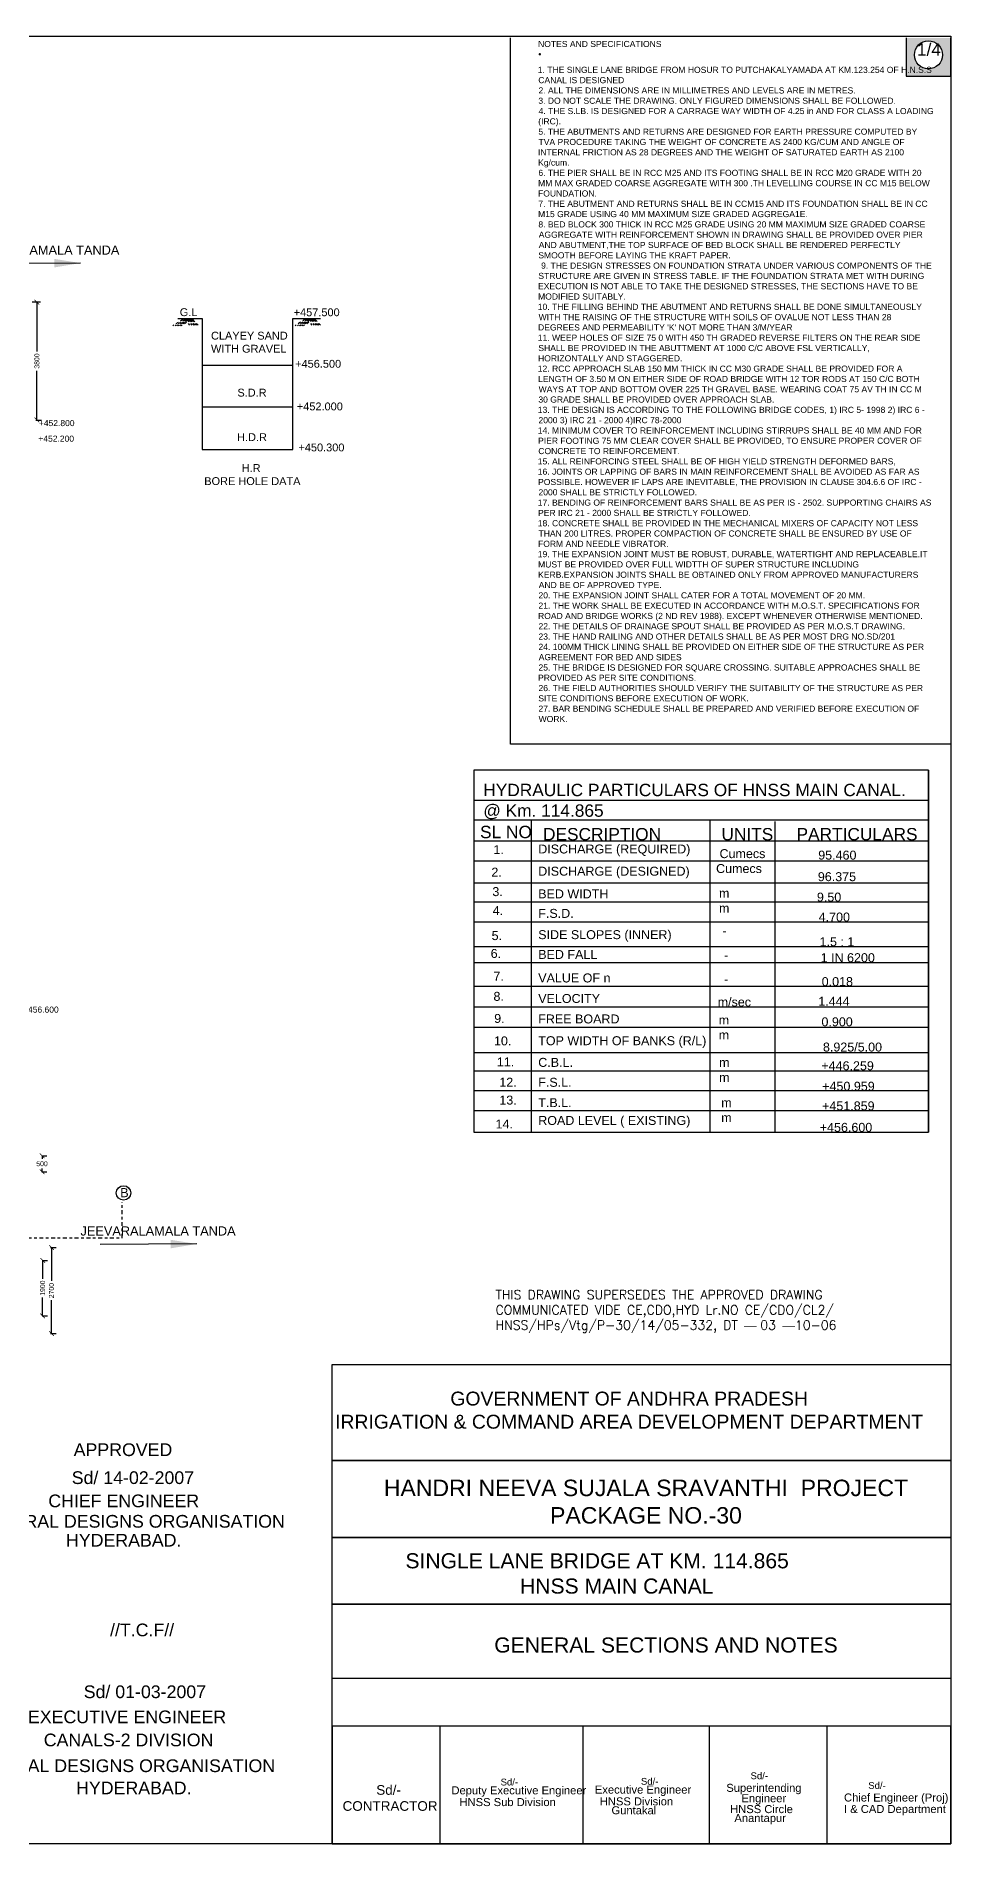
# Model space of a CAD drawing. Header units: inches. Extents: x 450 to 17534, y 459 to 10656.
# Drawn here: x 660.7 to 695.7, y 459 to 528.1 of the extents above; entities that cross this region are included whole.
import ezdxf

# ---------------------------------------------------------------- set-up
doc = ezdxf.new("R2010")
doc.units = ezdxf.units.IN
doc.header["$LTSCALE"] = 15
doc.header["$MEASUREMENT"] = 0
doc.linetypes.add('DASHDOT', pattern=[1, 0.5, -0.25, 0, -0.25])
doc.linetypes.add('HIDDEN', pattern=[9.525, 6.35, -3.175])
for name, color, linetype in [('DIMENSION', 255, 'Continuous'), ('DRAWING', 7, 'Continuous'), ('HATCH', 7, 'Continuous'), ('TEXT', 255, 'Continuous')]:
    doc.layers.add(name, color=color, linetype=linetype)
doc.styles.add('section', font='complex.shx', dxfattribs={"height": 2})
doc.styles.get("Standard").update_dxf_attribs({"font": 'arial.ttf'})
doc.styles.add('TIMES NEW ROMAN', font='times.ttf')
doc.dimstyles.new('dig', dxfattribs={"dimtxt": 0.1875, "dimasz": 0.18, "dimexe": 0.18, "dimexo": 0.0625, "dimgap": 0.09, "dimtad": 0, "dimtih": 1, "dimtoh": 1, "dimdec": 4, "dimzin": 0, "dimdsep": 46, "dimtxsty": 'Standard', "dimblk": 'ARCHTICK', "dimcen": 0.09, "dimadec": 0, "dimazin": 0, "dimtfac": 1, "dimtdec": 4, "dimtofl": 0, "dimtmove": 0, "dimatfit": 3, "dimldrblk": 'ARCHTICK', "dimfxl": 1, "dimtolj": 1, "dimtzin": 0, "dimarcsym": 0})
doc.dimstyles.new('ISO-25', dxfattribs={"dimtxt": 0.636364, "dimasz": 1, "dimexe": 1.25, "dimexo": 0.625, "dimtad": 0, "dimtih": 1, "dimtoh": 1, "dimlfac": 100, "dimtxsty": 'TIMES NEW ROMAN', "dimcen": 2.5, "dimadec": 0, "dimazin": 0, "dimtfac": 1, "dimtmove": 0, "dimatfit": 3, "dimfxl": 1, "dimarcsym": 0})

# ---------------------------------------------------------------- blocks, each defined once
blk = doc.blocks.new('_ArchTick')
at = {"color": 0, "linetype": 'ByBlock', "const_width": 0.15}
blk.add_lwpolyline([(-0.5, -0.5), (0.5, 0.5)], dxfattribs=at)
blk = doc.blocks.new('*D45')
at = {"layer": 'Defpoints', "color": 0, "ltscale": 0.02, "transparency": 16777216}
for p in [(660.733, 517.979), (660.93, 517.979), (660.628, 513.469)]:
    blk.add_point(p, dxfattribs=at)
at = {"layer": 'HATCH', "color": 0, "lineweight": -2, "ltscale": 0.02, "transparency": 16777216}
for p, q in [((660.868, 517.979), (660.553, 517.979)), ((660.733, 517.979), (660.733, 516.093)), ((660.733, 513.469), (660.733, 515.354)), ((660.69, 513.469), (660.913, 513.469))]:
    blk.add_line(p, q, dxfattribs=at)
at = {"layer": 'HATCH', "color": 0, "lineweight": -2, "ltscale": 0.02, "transparency": 16777216, "xscale": 0.18, "yscale": 0.18, "zscale": 0.18}
for p, rotation in [((660.733, 517.979), 90), ((660.733, 513.469), 270)]:
    blk.add_blockref('_ArchTick', p, dxfattribs=dict(at, rotation=rotation))
at = {"layer": 'HATCH', "color": 0, "ltscale": 0.02, "transparency": 16777216, "insert": (660.733, 515.724), "char_height": 0.1875, "attachment_point": 5, "rotation": 90}
blk.add_mtext('\\A1;3800', dxfattribs=at)
blk = doc.blocks.new('*D122')
at = {"layer": 'Defpoints', "color": 0, "ltscale": 0.02, "transparency": 16777216}
for p in [(660.862, 485.332), (660.862, 484.723), (660.928, 484.723)]:
    blk.add_point(p, dxfattribs=at)
at = {"layer": 'HATCH', "color": 0, "lineweight": -2, "ltscale": 0.02, "transparency": 16777216}
for p, q in [((660.925, 485.332), (661.108, 485.332)), ((660.928, 485.332), (660.928, 485.213)), ((660.925, 484.723), (661.108, 484.723)), ((660.928, 484.723), (660.928, 484.842))]:
    blk.add_line(p, q, dxfattribs=at)
at = {"layer": 'HATCH', "color": 0, "lineweight": -2, "ltscale": 0.02, "transparency": 16777216, "xscale": 0.18, "yscale": 0.18, "zscale": 0.18}
for p, rotation in [((660.928, 485.332), 90), ((660.928, 484.723), 270)]:
    blk.add_blockref('_ArchTick', p, dxfattribs=dict(at, rotation=rotation))
at = {"layer": 'HATCH', "color": 0, "ltscale": 0.02, "transparency": 16777216, "insert": (660.928, 485.028), "char_height": 0.1875, "attachment_point": 5}
blk.add_mtext('\\A1;500', dxfattribs=at)
blk = doc.blocks.new('*D136')
at = {"layer": 'Defpoints', "color": 0, "ltscale": 0.02, "transparency": 16777216}
for p in [(660.868, 481.333), (660.868, 479.211), (660.952, 479.211)]:
    blk.add_point(p, dxfattribs=at)
at = {"layer": 'HATCH', "color": 0, "lineweight": -2, "ltscale": 0.02, "transparency": 16777216}
for p, q in [((660.93, 481.333), (661.132, 481.333)), ((660.952, 481.333), (660.952, 480.633)), ((660.952, 479.211), (660.952, 479.911)), ((660.93, 479.211), (661.132, 479.211))]:
    blk.add_line(p, q, dxfattribs=at)
at = {"layer": 'HATCH', "color": 0, "lineweight": -2, "ltscale": 0.02, "transparency": 16777216, "xscale": 0.18, "yscale": 0.18, "zscale": 0.18}
for p, rotation in [((660.952, 481.333), 90), ((660.952, 479.211), 270)]:
    blk.add_blockref('_ArchTick', p, dxfattribs=dict(at, rotation=rotation))
at = {"layer": 'HATCH', "color": 0, "ltscale": 0.02, "transparency": 16777216, "insert": (660.952, 480.272), "char_height": 0.1875, "attachment_point": 5, "rotation": 90}
blk.add_mtext('\\A1;1900', dxfattribs=at)
blk = doc.blocks.new('*D137')
at = {"layer": 'Defpoints', "color": 0, "ltscale": 0.02, "transparency": 16777216}
for p in [(661.185, 481.823), (661.185, 478.535), (661.29, 478.535)]:
    blk.add_point(p, dxfattribs=at)
at = {"layer": 'HATCH', "color": 0, "lineweight": -2, "ltscale": 0.02, "transparency": 16777216}
for p, q in [((661.247, 481.823), (661.47, 481.823)), ((661.29, 481.823), (661.29, 480.551)), ((661.29, 478.535), (661.29, 479.808)), ((661.247, 478.535), (661.47, 478.535))]:
    blk.add_line(p, q, dxfattribs=at)
at = {"layer": 'HATCH', "color": 0, "lineweight": -2, "ltscale": 0.02, "transparency": 16777216, "xscale": 0.18, "yscale": 0.18, "zscale": 0.18}
for p, rotation in [((661.29, 481.823), 90), ((661.29, 478.535), 270)]:
    blk.add_blockref('_ArchTick', p, dxfattribs=dict(at, rotation=rotation))
at = {"layer": 'HATCH', "color": 0, "ltscale": 0.02, "transparency": 16777216, "insert": (661.29, 480.179), "char_height": 0.1875, "attachment_point": 5, "rotation": 90}
blk.add_mtext('\\A1;2700', dxfattribs=at)

msp = doc.modelspace()

# ---------------------------------------------------------------- hatches: boundary and pattern name
at = {"layer": 'HATCH', "ltscale": 0.02}
h = msp.add_hatch(color=256, dxfattribs=at)
h.paths.add_polyline_path([(695.6838, 528.08096), (693.96927, 528.08096), (693.96927, 526.62055), (695.6838, 526.62055)])
h.paths.add_polyline_path([(695.36344, 527.43271, -1), (694.29252, 527.43271, -1)], flags=16)
h.paths.add_polyline_path([(694.26467, 527.06289), (695.42976, 527.06289), (695.42976, 527.7982), (694.26467, 527.7982)], flags=24)

# ---------------------------------------------------------------- linework, layer by layer
at = {"layer": 'DIMENSION', "ltscale": 0.02}
for p, q in [((678.8463, 501.06813), (678.8463, 528.08096)), ((695.6838, 528.08096), (695.6838, 501.06813)), ((695.6838, 501.06813), (678.8463, 501.06813))]:
    msp.add_line(p, q, dxfattribs=at)
at = {"layer": 'DIMENSION', "linetype": 'DASHDOT', "ltscale": 0.02}
for points in [[(666.34448, 517.33633), (665.92474, 517.06588)], [(666.43427, 517.33633), (666.01452, 517.06588)], [(666.5061, 517.33633), (666.08635, 517.06588)], [(666.55525, 517.33633), (666.13551, 517.06588)], [(666.61196, 517.33633), (666.19222, 517.06588)], [(666.66867, 517.33633), (666.24893, 517.06588)], [(666.34448, 517.33633), (666.57092, 517.09755)], [(666.43427, 517.33633), (666.6607, 517.09755)], [(666.5061, 517.33633), (666.73253, 517.09755)], [(666.55525, 517.33633), (666.78169, 517.09755)], [(666.61196, 517.33633), (666.8384, 517.09755)], [(666.66867, 517.33633), (666.89511, 517.09755)], [(671.0235, 517.34061), (670.60375, 517.07016)], [(671.11328, 517.34061), (670.69354, 517.07016)], [(671.18511, 517.34061), (670.76537, 517.07016)], [(671.23426, 517.34061), (670.81452, 517.07016)], [(671.29098, 517.34061), (670.87124, 517.07016)], [(671.34769, 517.34061), (670.92794, 517.07016)], [(671.0235, 517.34061), (671.24993, 517.10183)], [(671.11328, 517.34061), (671.33972, 517.10183)], [(671.18511, 517.34061), (671.41155, 517.10183)], [(671.23426, 517.34061), (671.4607, 517.10183)], [(671.29098, 517.34061), (671.51742, 517.10183)], [(671.34769, 517.34061), (671.57412, 517.10183)]]:
    msp.add_lwpolyline(points, dxfattribs=at)
at = {"layer": 'DIMENSION', "ltscale": 0.02}
for points in [[(694.83428, 486.23503), (694.83428, 500.07772), (677.44453, 500.07772), (677.44453, 486.23503)], [(694.83428, 500.07772), (694.83428, 486.23503)], [(677.44453, 498.93817), (694.83428, 498.93817)], [(677.44453, 498.18381), (694.83428, 498.18381)], [(679.62994, 498.18381), (679.62994, 486.23503)], [(686.4624, 498.18381), (686.4624, 486.23503)], [(688.95592, 498.12231), (688.95592, 486.23503)], [(677.44453, 497.37791), (694.83428, 497.37791)], [(677.44453, 496.61555), (694.83428, 496.61555)], [(677.44453, 495.76609), (694.83428, 495.76609)], [(677.44453, 495.04732), (694.83428, 495.04732)], [(677.44453, 494.28496), (694.83428, 494.28496)], [(677.44453, 493.34037), (694.83428, 493.34037)], [(677.44453, 492.73051), (694.83428, 492.73051)], [(677.44453, 491.8157), (694.83428, 491.8157)], [(677.44453, 491.03156), (694.83428, 491.03156)], [(677.44453, 490.24743), (694.83428, 490.24743)], [(677.44453, 489.28438), (694.83428, 489.28438)], [(677.44453, 488.58739), (694.83428, 488.58739)], [(677.44453, 487.82503), (694.83428, 487.82503)], [(677.44453, 487.06271), (694.83428, 487.06271)], [(677.44453, 486.23503), (694.83428, 486.23503)]]:
    msp.add_lwpolyline(points, dxfattribs=at)
at = {"layer": 'DRAWING', "linetype": 'HIDDEN'}
for points in [[(666.11567, 517.35456), (667.05179, 517.35456), (667.05179, 512.34383), (670.51462, 512.34383), (670.51462, 517.35456), (671.57492, 517.35456)], [(667.05179, 515.5672), (670.51462, 515.5672)], [(667.05179, 513.97159), (670.51462, 513.97159)]]:
    msp.add_lwpolyline(points, dxfattribs=at)
at = {"layer": 'DRAWING', "linetype": 'DASHDOT', "ltscale": 0.02}
msp.add_lwpolyline([(632.47641, 482.19871), (663.9972, 482.19871), (663.9972, 483.56528)], dxfattribs=at)
at = {"layer": 'HATCH', "ltscale": 0.02}
msp.add_lwpolyline([(597.07464, 528.14824), (695.6838, 528.14824), (695.6838, 459.02232), (597.07464, 459.02232)], close=True, dxfattribs=at)
msp.add_circle((694.82798, 527.43271), 0.53546, dxfattribs=at)
at = {"layer": 'TEXT', "ltscale": 0.02}
for p, q in [((693.96927, 528.08096), (693.96927, 526.62055)), ((695.6838, 526.62055), (695.6838, 528.08096)), ((693.96927, 526.62055), (695.6838, 526.62055))]:
    msp.add_line(p, q, dxfattribs=at)
for points in [[(695.6838, 459.02232), (672.02842, 459.02232), (672.02842, 477.35615), (695.6838, 477.35615)], [(672.02842, 477.35615), (695.6838, 477.35615), (695.6838, 473.68337), (672.02842, 473.68337)], [(672.02842, 473.68337), (695.6838, 473.68337), (695.6838, 470.73376), (672.02842, 470.73376)], [(672.02842, 470.73376), (695.6838, 470.73376), (695.6838, 468.18923), (672.02842, 468.18923)], [(672.02842, 468.18923), (695.6838, 468.18923), (695.6838, 465.3504), (672.02842, 465.3504)], [(672.02842, 459.02232), (695.6838, 459.02232), (695.6838, 463.52777), (672.02842, 463.52777)]]:
    msp.add_lwpolyline(points, close=True, dxfattribs=at)
for points in [[(676.13933, 463.52777), (676.13933, 459.02232)], [(681.60823, 463.52777), (681.60823, 459.02232)], [(686.4454, 463.52777), (686.4454, 459.02232)], [(690.94714, 463.52777), (690.94714, 459.02232)]]:
    msp.add_lwpolyline(points, dxfattribs=at)
at = {"layer": 'TEXT'}
msp.add_circle((664.04609, 483.91198), 0.27621, dxfattribs=at)

# ---------------------------------------------------------------- texts
at = {"layer": 'DIMENSION', "linetype": 'DASHDOT'}
for s, height, p in [('•', 0.23393, (679.90606, 527.34209)), ('NOTES AND SPECIFICATIONS', 0.2339314, (679.89856, 527.73198)), ('1. THE SINGLE LANE BRIDGE FROM HOSUR TO PUTCHAKALYAMADA AT KM.123.254 OF H.N.S.S', 0.2339314, (679.88787, 526.74343)), ('CANAL IS DESIGNED', 0.2339314, (679.90718, 526.34955)), ('2. ALL THE DIMENSIONS ARE IN MILLIMETRES AND LEVELS ARE IN METRES.', 0.2339314, (679.91388, 525.95552)), ('3. DO NOT SCALE THE DRAWING. ONLY FIGURED DIMENSIONS SHALL BE FOLLOWED.', 0.2339314, (679.90973, 525.56148)), ('4. THE S.LB. IS DESIGNED FOR A CARRAGE WAY WIDTH OF 4.25 in AND FOR CLASS A LOADING', 0.2339314, (679.9193, 525.16745)), ('(IRC).', 0.233931, (679.90367, 524.77357)), ('5. THE ABUTMENTS AND RETURNS ARE DESIGNED FOR EARTH PRESSURE COMPUTED BY', 0.2339314, (679.90989, 524.37954)), ('TVA PROCEDURE TAKING THE WEIGHT OF CONCRETE AS 2400 KG/CUM AND ANGLE OF', 0.2339314, (679.91579, 523.9855)), ('INTERNAL FRICTION AS 28 DEGREES AND THE WEIGHT OF SATURATED EARTH AS 2100', 0.2339314, (679.89297, 523.59147)), ('Kg/cum.', 0.233931, (679.89952, 523.1976)), ('MM MAX GRADED COARSE AGGREGATE WITH 300 .TH LEVELLING COURSE IN CC M15 BELOW', 0.2339314, (679.8992, 522.40953)), ('6. THE PIER SHALL BE IN RCC M25 AND ITS FOOTING SHALL BE IN RCC M20 GRADE WITH 20', 0.2339314, (679.91117, 522.80356)), ('FOUNDATION.', 0.2339314, (679.89664, 522.01549)), ('7. THE ABUTMENT AND RETURNS SHALL BE IN CCM15 AND ITS FOUNDATION SHALL BE IN CC', 0.2339314, (679.90797, 521.62146)), ('M15 GRADE USING 40 MM MAXIMUM SIZE GRADED AGGREGA1E.', 0.2339314, (679.8992, 521.22758)), ('AGGREGATE WITH REINFORCEMENT SHOWN IN DRAWING SHALL BE PROVIDED OVER PIER', 0.2339314, (679.92345, 520.43951)), ('8. BED BLOCK 300 THICK IN RCC M25 GRADE USING 20 MM MAXIMUM SIZE GRADED COARSE', 0.2339314, (679.91021, 520.83355)), ('SMOOTH BEFORE LAYING THE KRAFT PAPER.', 0.2339314, (679.90877, 519.65144)), ('AND ABUTMENT,THE TOP SURFACE OF BED BLOCK SHALL BE RENDERED PERFECTLY', 0.2339314, (679.92345, 520.04548)), (' 9. THE DESIGN STRESSES ON FOUNDATION STRATA UNDER VARIOUS COMPONENTS OF THE', 0.2339314, (679.92345, 519.25741)), ('STRUCTURE ARE GIVEN IN STRESS TABLE. IF THE FOUNDATION STRATA MET WITH DURING', 0.2339314, (679.90877, 518.86337)), ('EXECUTION IS NOT ABLE TO TAKE THE DESIGNED STRESSES, THE SECTIONS HAVE TO BE', 0.2339314, (679.8976, 518.46934)), ('10. THE FILLING BEHIND THE ABUTMENT AND RETURNS SHALL BE DONE SIMULTANEOUSLY', 0.2339314, (679.88787, 517.68127)), ('MODIFIED SUITABLY.', 0.2339314, (679.8992, 518.07531)), ('WITH THE RAISING OF THE STRUCTURE WITH SOILS OF OVALUE NOT LESS THAN 28', 0.2339314, (679.91946, 517.28724)), ("DEGREES AND PERMEABILITY 'K' NOT MORE THAN 3/M/YEAR", 0.2339314, (679.89824, 516.8932)), ('11. WEEP HOLES OF SIZE 75 0 WITH 450 TH GRADED REVERSE FILTERS ON THE REAR SIDE', 0.2339314, (679.88787, 516.49917)), ('SHALL BE PROVIDED IN THE ABUTTMENT AT 1000 C/C ABOVE FSL VERTICALLY,', 0.2339314, (679.90877, 516.10513)), ('HORIZONTALLY AND STAGGERED.', 0.2339314, (679.89728, 515.7111)), ('12. RCC APPROACH SLAB 150 MM THICK IN CC M30 GRADE SHALL BE PROVIDED FOR A', 0.2339314, (679.88787, 515.31706)), ('LENGTH OF 3.50 M ON EITHER SIDE OF ROAD BRIDGE WITH 12 TOR RODS AT 150 C/C BOTH', 0.2339314, (679.89952, 514.92303)), ('WAYS AT TOP AND BOTTOM OVER 225 TH GRAVEL BASE. WEARING COAT 75 AV TH IN CC M', 0.2339314, (679.91946, 514.52899)), ('30 GRADE SHALL BE PROVIDED OVER APPROACH SLAB.', 0.2339314, (679.90973, 514.13496)), ('13. THE DESIGN IS ACCORDING TO THE FOLLOWING BRIDGE CODES, 1) IRC 5- 1998 2) IRC 6 -', 0.2339314, (679.88787, 513.74092)), ('14. MINIMUM COVER TO REINFORCEMENT INCLUDING STIRRUPS SHALL BE 40 MM AND FOR', 0.2339314, (679.88787, 512.95302)), ('2000 3) IRC 21 - 2000 4)IRC 78-2000', 0.2339314, (679.91388, 513.34705)), ('CONCRETE TO REINFORCEMENT.', 0.2339314, (679.90718, 512.16495)), ('PIER FOOTING 75 MM CLEAR COVER SHALL BE PROVIDED, TO ENSURE PROPER COVER OF', 0.2339314, (679.89824, 512.55898)), ('15. ALL REINFORCING STEEL SHALL BE OF HIGH YIELD STRENGTH DEFORMED BARS,', 0.2339314, (679.88787, 511.77091)), ('16. JOINTS OR LAPPING OF BARS IN MAIN REINFORCEMENT SHALL BE AVOIDED AS FAR AS', 0.2339314, (679.88787, 511.37688)), ('POSSIBLE. HOWEVER IF LAPS ARE INEVITABLE, THE PROVISION IN CLAUSE 304.6.6 OF IRC -', 0.2339314, (679.89824, 510.98284)), ('17. BENDING OF REINFORCEMENT BARS SHALL BE AS PER IS - 2502. SUPPORTING CHAIRS AS', 0.2339314, (679.88787, 510.19477)), ('2000 SHALL BE STRICTLY FOLLOWED.', 0.2339314, (679.91388, 510.58881)), ('18. CONCRETE SHALL BE PROVIDED IN THE MECHANICAL MIXERS OF CAPACITY NOT LESS', 0.2339314, (679.88787, 509.4067)), ('PER IRC 21 - 2000 SHALL BE STRICTLY FOLLOWED.', 0.2339314, (679.89824, 509.80074)), ('THAN 200 LITRES. PROPER COMPACTION OF CONCRETE SHALL BE ENSURED BY USE OF', 0.2339314, (679.91579, 509.01267)), ('FORM AND NEEDLE VIBRATOR.', 0.2339314, (679.89664, 508.61863)), ('19. THE EXPANSION JOINT MUST BE ROBUST, DURABLE, WATERTIGHT AND REPLACEABLE.IT', 0.2339314, (679.88787, 508.2246)), ('MUST BE PROVIDED OVER FULL WIDTTH OF SUPER STRUCTURE INCLUDING', 0.2339314, (679.8992, 507.83057)), ('KERB.EXPANSION JOINTS SHALL BE OBTAINED ONLY FROM APPROVED MANUFACTURERS', 0.2339314, (679.89952, 507.43653)), ('AND BE OF APPROVED TYPE.', 0.2339314, (679.92345, 507.0425)), ('20. THE EXPANSION JOINT SHALL CATER FOR A TOTAL MOVEMENT OF 20 MM.', 0.2339314, (679.91388, 506.64846)), ('ROAD AND BRIDGE WORKS (2 ND REV 1988). EXCEPT WHENEVER OTHERWISE MENTIONED.', 0.2339314, (679.89776, 505.86039)), ('21. THE WORK SHALL BE EXECUTED IN ACCORDANCE WITH M.O.S.T. SPECIFICATIONS FOR', 0.2339314, (679.91388, 506.25443)), ('22. THE DETAILS OF DRAINAGE SPOUT SHALL BE PROVIDED AS PER M.O.S.T DRAWING.', 0.2339314, (679.91388, 505.46636)), ('23. THE HAND RAILING AND OTHER DETAILS SHALL BE AS PER MOST DRG NO.SD/201', 0.2339314, (679.91388, 505.07232)), ('24. 100MM THICK LINING SHALL BE PROVIDED ON EITHER SIDE OF THE STRUCTURE AS PER', 0.2339314, (679.91388, 504.67829)), ('AGREEMENT FOR BED AND SIDES', 0.2339314, (679.92345, 504.28425)), ('25. THE BRIDGE IS DESIGNED FOR SQUARE CROSSING. SUITABLE APPROACHES SHALL BE', 0.2339314, (679.91388, 503.89022)), ('PROVIDED AS PER SITE CONDITIONS.', 0.2339314, (679.89824, 503.49619)), ('26. THE FIELD AUTHORITIES SHOULD VERIFY THE SUITABILITY OF THE STRUCTURE AS PER', 0.2339314, (679.91388, 503.10215)), ('SITE CONDITIONS BEFORE EXECUTION OF WORK.', 0.2339314, (679.90877, 502.70812)), ('27. BAR BENDING SCHEDULE SHALL BE PREPARED AND VERIFIED BEFORE EXECUTION OF', 0.2339314, (679.91388, 502.31408)), ('WORK.', 0.233931, (679.91946, 501.92005))]:
    msp.add_text(s, height=height, dxfattribs=at).set_placement(p)
at = {"layer": 'DIMENSION', "attachment_point": 1}
for s, insert, char_height, width in [('\\PHYDRAULIC PARTICULARS OF HNSS MAIN CANAL.  @ Km. 114.865', (677.8034, 500.34755), 0.4730913, 17.011635), (' SL NO', (677.49515, 497.95223), 0.473091, 2.2120205), (' DESCRIPTION ', (679.90459, 497.86746), 0.4730913, 5.1128231), ('UNITS', (686.91061, 497.86746), 0.473091, 1.9910497), ('PARTICULARS', (689.78278, 497.86746), 0.4730913, 4.7688961), ('1.', (678.19023, 497.2113), 0.342289, 0.4428696), ('DISCHARGE (REQUIRED)', (679.90459, 497.23612), 0.3422887, 8.3650517), (' Cumecs \\PCumecs \\P ', (686.70474, 497.05891), 0.342289, 1.8715346), ('2.', (678.11338, 496.35235), 0.342289, 0.4428696), ('DISCHARGE (DESIGNED)', (679.90459, 496.38666), 0.3422887, 8.3267622), (' 95.460 ', (690.47912, 497.00236), 0.342289, 1.651146), ('\\P 96.375', (690.46472, 496.74831), 0.342289, 1.5829918), ('3.', (678.15083, 495.60675), 0.342289, 0.4428696), ('BED WIDTH', (679.90459, 495.52074), 0.342289, 3.786925), ('m \\Pm ', (686.81669, 495.54576), 0.342289, 0.3527838), (' 9.50 \\P', (690.4294, 495.39685), 0.342289, 1.0926738), ('4.', (678.16173, 494.88138), 0.342289, 0.4428696), ('F.S.D.', (679.90459, 494.77451), 0.342289, 1.8490739), (' 4.700 \\P', (690.49666, 494.63449), 0.342289, 1.3719099), ('5.', (678.12158, 493.92381), 0.342289, 0.4428696), ('SIDE SLOPES (INNER)', (679.90459, 493.96094), 0.3422887, 30.4891834), ('-', (686.95248, 494.10601), 0.34229, 0.3527838), (' 1.5 : 1 ', (690.52983, 493.6899), 0.342289, 1.443006), ('6.', (678.08499, 493.24299), 0.342289, 0.4428696), ('BED FALL', (679.90459, 493.20392), 0.342289, 3.2027573), ('-', (687.01689, 493.17691), 0.34229, 0.3527838), ('1 IN 6200', (690.70439, 493.08004), 0.342289, 2.0985612), ('7.', (678.19228, 492.37313), 0.342289, 0.4428696), ('VALUE OF n', (679.90459, 492.30525), 0.342289, 3.9600745), ('8.', (678.19228, 491.60136), 0.342289, 0.4428696), ('VELOCITY', (679.90459, 491.52111), 0.342289, 3.4236838), ('-', (687.01689, 492.26209), 0.34229, 0.3527838), (' 0.018 \\P', (690.61216, 492.16522), 0.342289, 1.3738712), ('m/sec', (686.76683, 491.38553), 0.342289, 1.3013041), (' 1.444', (690.48092, 491.41234), 0.342289, 1.3731357), ('9.', (678.22099, 490.75634), 0.342289, 0.4428696), ('FREE BOARD', (679.90459, 490.73698), 0.342289, 4.4175144), ('m \\Pm ', (686.80536, 490.69695), 0.342289, 0.3527838), (' 0.900 \\P', (690.60353, 490.62798), 0.342289, 1.3719099), ('10.', (678.21171, 489.89855), 0.342289, 0.4428696), ('TOP WIDTH OF BANKS (R/L)', (679.90459, 489.90495), 0.3422887, 9.2887415), (' 8.925/5.00 ', (690.65979, 489.66256), 0.3422887, 2.4886092), ('11.', (678.32298, 489.09522), 0.342289, 0.4428696), ('C.B.L.', (679.90459, 489.07693), 0.342289, 1.833487), ('m \\Pm ', (686.821, 489.07226), 0.342289, 0.3527838), (' +446.259', (690.59889, 488.94685), 0.342289, 2.2248181), ('12.', (678.4158, 488.31946), 0.342289, 0.4428696), ('F.S.L.', (679.90459, 488.31458), 0.342289, 1.7338668), ('\\P +450.959', (690.63164, 488.73556), 0.342289, 2.2248181), ('13.', (678.41721, 487.63424), 0.342289, 0.4428696), ('T.B.L.', (679.90459, 487.5358), 0.342289, 1.7745281), ('m \\Pm ', (686.90205, 487.53384), 0.342289, 0.3527838), (' +451.859', (690.62704, 487.41247), 0.342289, 2.2248181), ('14.', (678.27322, 486.72036), 0.342289, 0.4428696), ('ROAD LEVEL ( EXISTING)', (679.90459, 486.8556), 0.3422887, 8.3653905), (' \\P +456.600', (690.53746, 487.16271), 0.342289, 2.2235923)]:
    msp.add_mtext(s, dxfattribs=dict(at, insert=insert, char_height=char_height, width=width))
at = {"layer": 'HATCH', "insert": (678.2717, 480.19767), "char_height": 0.34915452, "width": 16.1581075, "attachment_point": 1, "style": 'section'}
msp.add_mtext('THIS DRAWING SUPERSEDES THE APPROVED DRAWING COMMUNICATED VIDE CE,CDO,HYD Lr.NO CE/CDO/CL2/ HNSS/HPs/Vtg/P-30/14/05-332, DT {\\fArial|b0|i0|c0|p34;— }03 {\\fArial|b0|i0|c0|p34;—}10-06 ', dxfattribs=at)
at = {"layer": 'TEXT'}
for s, height, p in [('1/4', 0.473727, (694.38722, 527.39847)), (' APPROVED', 0.485887, (661.95063, 473.85136)), ('Sd/ 14-02-2007', 0.4858874, (662.06446, 472.78228)), ('CHIEF ENGINEER', 0.4858874, (661.16823, 471.89414)), ('CENTRAL DESIGNS ORGANISATION', 0.4858874, (658.41061, 471.11297)), ('HYDERABAD.', 0.485887, (661.84679, 470.38914)), ('SINGLE LANE BRIDGE AT KM. 114.865', 0.5775, (674.82716, 469.55814)), ('//T.C.F//', 0.485887, (663.52996, 466.9594)), ('Sd/ 01-03-2007', 0.4858874, (662.52298, 464.59525)), ('EXECUTIVE ENGINEER', 0.4858874, (660.39094, 463.63428)), ('CANALS-2 DIVISION', 0.4858874, (660.99494, 462.75224)), ('CENTRAL DESIGNS ORGANISATION', 0.4858874, (658.03997, 461.76656)), ('Sd/-', 0.261009, (688.02425, 461.49506)), ('HYDERABAD.', 0.485887, (662.23203, 460.91776)), ('Deputy Executive Engineer', 0.3060734, (676.58542, 460.91608)), ('Sd/-', 0.261009, (678.46608, 461.25477)), (' Executive Engineer', 0.3060734, (681.95136, 460.94329)), ('Sd/-', 0.261009, (683.83203, 461.28198)), ('Superintending ', 0.3060734, (687.09623, 461.01123)), ('Sd/-', 0.261009, (692.5263, 461.1249)), ('HNSS Sub Division', 0.3060734, (676.89353, 460.46614)), ('HNSS Division', 0.3060734, (682.25947, 460.49334)), ('Guntakal', 0.306073, (682.70574, 460.15275)), ('HNSS Circle', 0.3060734, (687.24322, 460.19748)), ('Chief Engineer (Proj)', 0.3060734, (691.59829, 460.64107)), ('I & CAD Department', 0.3060734, (691.59839, 460.20228)), ('Anantapur', 0.306073, (687.40538, 459.85689))]:
    msp.add_text(s, height=height, dxfattribs=at).set_placement(p)
for s, insert, char_height, width, attachment_point in [('JEEVARALAMALA TANDA', (657.95363, 520.1428), 0.348958, 6.0694601, 1), ('G.L', (666.19585, 517.7428), 0.3, 2.9496021, 1), ('+457.500', (670.55152, 517.73839), 0.3, 1.105955, 1), ('CLAYEY SAND WITH GRAVEL', (667.3907, 516.84503), 0.3, 2.9496021, 1), ('+456.500', (670.60801, 515.76937), 0.3, 1.105955, 1), ('S.D.R', (668.39957, 514.66601), 0.3, 1.105955, 1), ('+452.000', (670.67247, 514.13951), 0.3, 1.105955, 1), ('  +452.800', (660.62765, 513.46871), 0.232639, 1.8896533, 1), ('H.D.R', (668.38775, 512.96413), 0.3, 1.105955, 1), ('  +452.200', (660.60778, 512.87381), 0.232639, 1.8896533, 1), ('+450.300', (670.73333, 512.57057), 0.3, 1.105955, 1), ('^I  H.R\\PBORE HOLE DATA', (667.13265, 511.78299), 0.3, 4.0713556, 1), ('GL +456.600', (659.67782, 491.04054), 0.2326387, 2.3103196, 1), ('B', (663.91659, 484.09739), 0.34896, 7.8070281, 1), ('JEEVARALAMALA TANDA', (662.39913, 482.63335), 0.348958, 6.0694601, 1), ('HANDRI NEEVA SUJALA SRAVANTHI  PROJECT\\PPACKAGE NO.-30', (684.02515, 472.94876), 0.63, 27, 2), (' HNSS MAIN CANAL', (678.98506, 469.16888), 0.5775, 7.9718045, 1), ('GENERAL SECTIONS AND NOTES', (678.22409, 466.9139), 0.5775, 13.2489981, 1), ('Engineer', (687.67463, 460.91925), 0.306073, 1.767793, 1)]:
    msp.add_mtext(s, dxfattribs=dict(at, insert=insert, char_height=char_height, width=width, attachment_point=attachment_point))
at = {"layer": 'TEXT', "color": 7}
for s, insert, char_height, width, attachment_point in [('GOVERNMENT OF ANDHRA PRADESH\\PIRRIGATION & COMMAND AREA DEVELOPMENT DEPARTMENT', (683.38125, 475.60332), 0.5308065, 23.2355758, 5), ('         Sd/-\\PCONTRACTOR', (672.42418, 460.774), 0.3682557, 5.482572, 4)]:
    msp.add_mtext(s, dxfattribs=dict(at, insert=insert, char_height=char_height, width=width, attachment_point=attachment_point))

# ---------------------------------------------------------------- dimensions: what is measured, and where the dimension line sits
at = {"layer": 'HATCH', "ltscale": 0.02}
for base, p1, p2, text, picture, middle in [((660.73254, 517.97854), (660.62765, 513.46871), (660.93017, 517.97854), '3800', '*D45', (660.73254, 515.72362)), ((661.29038, 478.53521), (661.1847, 481.82345), (661.1847, 478.53521), '2700', '*D137', (661.29038, 480.17933)), ((660.95219, 479.21112), (660.86762, 481.33328), (660.86762, 479.21112), '1900', '*D136', (660.95219, 480.2722))]:
    dim = msp.add_linear_dim(base=base, p1=p1, p2=p2, angle=90, text=text, dimstyle='dig', dxfattribs=at)
    dim.commit()
    dim.dimension.update_dxf_attribs({"geometry": picture, "text_midpoint": middle, "text_rotation": 90})
dim = msp.add_linear_dim(base=(660.92814, 484.72334), p1=(660.86209, 485.33173), p2=(660.86209, 484.72334), angle=90, text='500', dimstyle='dig', dxfattribs=at)
dim.commit()
dim.dimension.update_dxf_attribs({"geometry": '*D122', "text_midpoint": (660.92814, 485.02754)})

# ---------------------------------------------------------------- leaders
at = {"layer": 'TEXT', "linetype": 'ByBlock', "ltscale": 0.02}
for points in [[(662.39679, 519.47137), (658.70195, 519.45491)], [(666.84229, 481.96192), (663.14746, 481.94546)]]:
    msp.add_leader(points, dimstyle='ISO-25', override={"dimgap": 0.625, "dimtad": 0}, dxfattribs=at)

doc.saveas('drawing.dxf')
